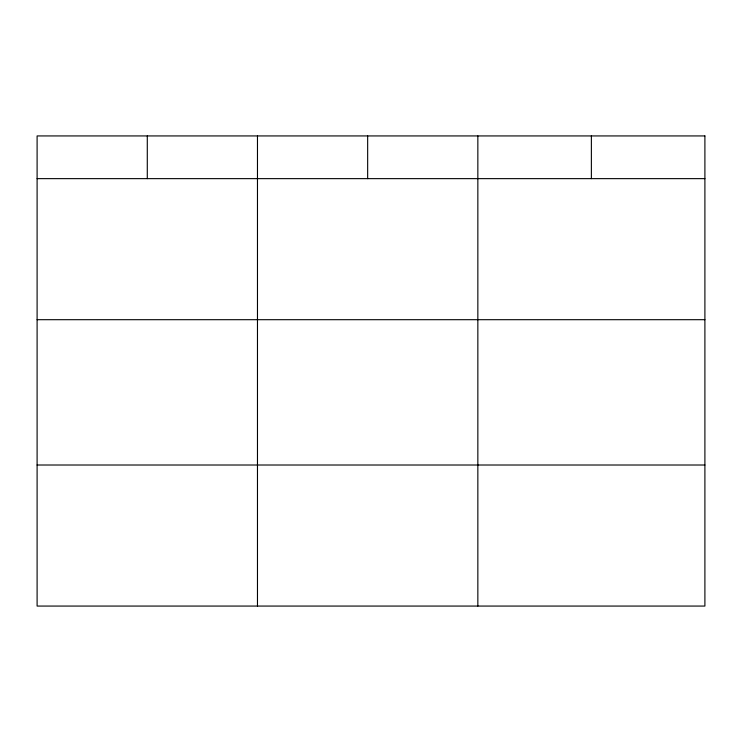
<?xml version="1.0" encoding="UTF-8"?>
<svg xmlns="http://www.w3.org/2000/svg" width="742" height="742" viewBox="0 0 742 742"><rect width="100%" height="100%" fill="white"/><g stroke="black" fill="none" stroke-linecap="round" stroke-linejoin="round"><path stroke-width="1.11" d="M37.1 178.636L704.9 178.636M37.1 319.691L704.9 319.691M37.1 465.011L704.9 465.011M591.374 135.934L591.374 178.636M477.848 135.934L477.848 606.066M367.661 135.934L367.661 178.636M257.474 135.934L257.474 606.066M147.287 135.934L147.287 178.636M704.9 135.934L37.1 135.934L37.1 606.066L704.9 606.066L704.9 135.934"/></g></svg>
